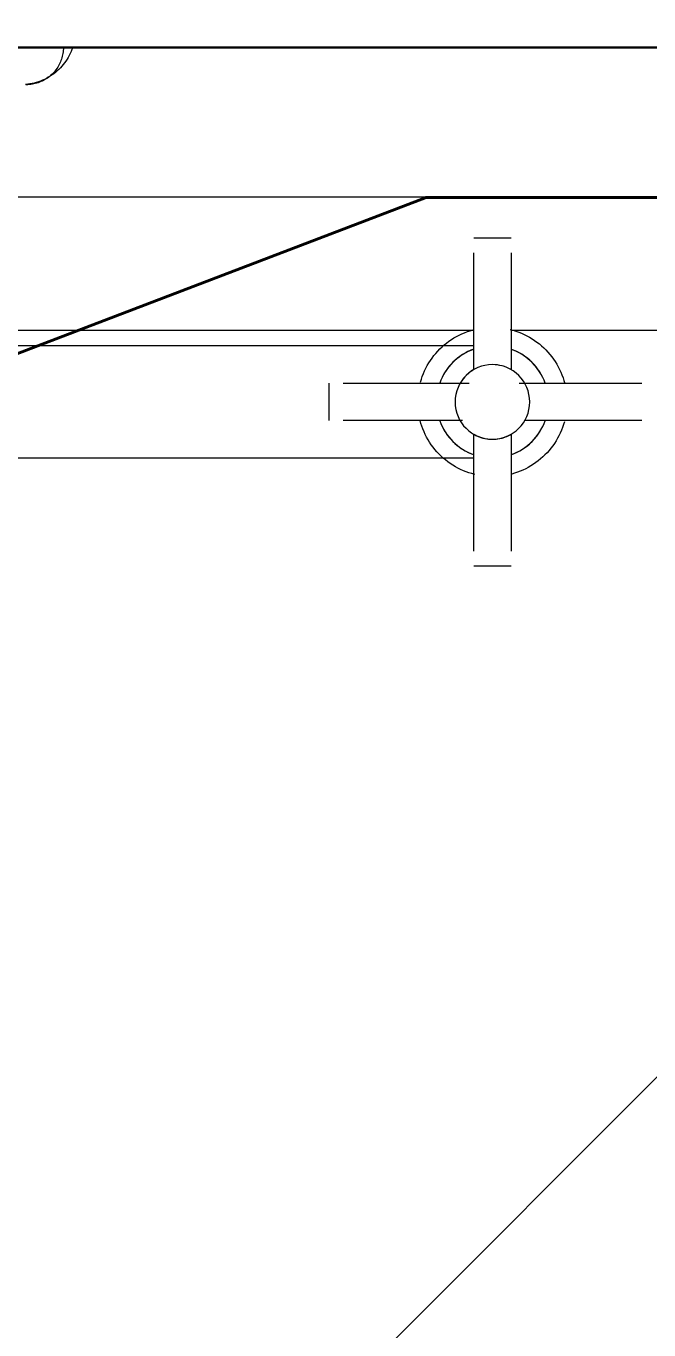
# Model space of a CAD drawing. Header units: inches. Extents: x -234 to 3525, y 0 to 2715.
# Drawn here: x 506.62 to 510.8, y 1149.41 to 1158.14 of the extents above; entities that cross this region are included whole.
import ezdxf
from ezdxf.enums import TextEntityAlignment as Align

# ---------------------------------------------------------------- set-up
doc = ezdxf.new("R2010")
doc.units = ezdxf.units.IN
doc.header["$LTSCALE"] = 10
doc.header["$MEASUREMENT"] = 0
for name, color, linetype in [('A-IDEN-VNUM', 4, 'CONTINUOUS'), ('A-WALL', 5, 'CONTINUOUS'), ('AREA-ASSIGN', 7, 'CONTINUOUS')]:
    doc.layers.add(name, color=color, linetype=linetype)
doc.layers.add('P-SANR-FIXT', color=2, linetype='CONTINUOUS', lineweight=13)
doc.styles.add('ROOMVNUMBER', font='simplex.shx', dxfattribs={"width": 0.85})

msp = doc.modelspace()

# ---------------------------------------------------------------- linework, layer by layer
at = {"layer": 'A-WALL'}
msp.add_line((444, 1158), (636, 1158), dxfattribs=at)
at = {"layer": 'AREA-ASSIGN'}
msp.add_lwpolyline([(528, 1082), (528, 1094), (636, 1094), (636, 1158), (444, 1158), (444, 1082), (446, 1082), (449, 1082), (485, 1082), (487, 1082), (489, 1082), (523, 1082), (525, 1082)], close=True, dxfattribs=at)
at = {"layer": 'P-SANR-FIXT'}
for p, q in [((506.8748, 1157.99), (506.8742, 1157.98)), ((506.875, 1158), (506.8748, 1157.99)), ((506.9375, 1158), (506.9325, 1157.9862)), ((506.8553, 1157.9026), (506.8512, 1157.8935)), ((506.859, 1157.9119), (506.8553, 1157.9026)), ((506.8623, 1157.9214), (506.859, 1157.9119)), ((506.8653, 1157.9309), (506.8623, 1157.9214)), ((506.8678, 1157.9406), (506.8653, 1157.9309)), ((506.87, 1157.9503), (506.8678, 1157.9406)), ((506.8718, 1157.9602), (506.87, 1157.9503)), ((506.8732, 1157.9701), (506.8718, 1157.9602)), ((506.8742, 1157.98), (506.8732, 1157.9701)), ((506.8917, 1157.9084), (506.8831, 1157.8965)), ((506.8998, 1157.9207), (506.8917, 1157.9084)), ((506.9074, 1157.9332), (506.8998, 1157.9207)), ((506.9144, 1157.9461), (506.9074, 1157.9332)), ((506.921, 1157.9592), (506.9144, 1157.9461)), ((506.9271, 1157.9726), (506.921, 1157.9592)), ((506.9325, 1157.9862), (506.9271, 1157.9726)), ((506.7989, 1157.8155), (506.7867, 1157.8073)), ((506.7992, 1157.8207), (506.7919, 1157.8138)), ((506.8108, 1157.8241), (506.7989, 1157.8155)), ((506.8062, 1157.8278), (506.7992, 1157.8207)), ((506.813, 1157.8352), (506.8062, 1157.8278)), ((506.8223, 1157.8331), (506.8108, 1157.8241)), ((506.8194, 1157.8428), (506.813, 1157.8352)), ((506.8255, 1157.8507), (506.8194, 1157.8428)), ((506.8335, 1157.8427), (506.8223, 1157.8331)), ((506.8313, 1157.8588), (506.8255, 1157.8507)), ((506.8368, 1157.8672), (506.8313, 1157.8588)), ((506.8442, 1157.8526), (506.8335, 1157.8427)), ((506.842, 1157.8758), (506.8368, 1157.8672)), ((506.8467, 1157.8846), (506.842, 1157.8758)), ((506.8546, 1157.863), (506.8442, 1157.8526)), ((506.8512, 1157.8935), (506.8467, 1157.8846)), ((506.8645, 1157.8738), (506.8546, 1157.863)), ((506.874, 1157.885), (506.8645, 1157.8738)), ((506.8831, 1157.8965), (506.874, 1157.885)), ((506.6361, 1157.7529), (506.6215, 1157.7514)), ((506.625, 1157.75), (506.6243, 1157.75)), ((506.6277, 1157.75), (506.625, 1157.75)), ((506.6377, 1157.7503), (506.6277, 1157.75)), ((506.6506, 1157.7551), (506.6361, 1157.7529)), ((506.6477, 1157.751), (506.6377, 1157.7503)), ((506.6576, 1157.7521), (506.6477, 1157.751)), ((506.665, 1157.7578), (506.6506, 1157.7551)), ((506.6675, 1157.7536), (506.6576, 1157.7521)), ((506.6793, 1157.7611), (506.665, 1157.7578)), ((506.6773, 1157.7555), (506.6675, 1157.7536)), ((506.687, 1157.7578), (506.6773, 1157.7555)), ((506.6935, 1157.765), (506.6793, 1157.7611)), ((506.6967, 1157.7605), (506.687, 1157.7578)), ((506.7075, 1157.7694), (506.6935, 1157.765)), ((506.7062, 1157.7636), (506.6967, 1157.7605)), ((506.7156, 1157.767), (506.7062, 1157.7636)), ((506.7213, 1157.7744), (506.7075, 1157.7694)), ((506.7248, 1157.7708), (506.7156, 1157.767)), ((506.7349, 1157.7799), (506.7213, 1157.7744)), ((506.7339, 1157.775), (506.7248, 1157.7708)), ((506.7428, 1157.7795), (506.7339, 1157.775)), ((506.7482, 1157.786), (506.7349, 1157.7799)), ((506.7516, 1157.7844), (506.7428, 1157.7795)), ((506.7613, 1157.7926), (506.7482, 1157.786)), ((506.7601, 1157.7896), (506.7516, 1157.7844)), ((506.7684, 1157.7952), (506.7601, 1157.7896)), ((506.7741, 1157.7997), (506.7613, 1157.7926)), ((506.7765, 1157.8011), (506.7684, 1157.7952)), ((506.7867, 1157.8073), (506.7741, 1157.7997)), ((506.7843, 1157.8073), (506.7765, 1157.8011)), ((506.7919, 1157.8138), (506.7843, 1157.8073)), ((506.2268, 1157), (516.75, 1157)), ((509.875, 1156.7222), (509.625, 1156.7222)), ((509.625, 1156.625), (509.625, 1156.625)), ((509.625, 1155.8415), (509.625, 1156.625)), ((509.875, 1156.625), (509.875, 1156.625)), ((509.875, 1156.625), (509.875, 1155.8415)), ((509.625, 1156.1034), (506.2195, 1156.1034)), ((509.625, 1156.1034), (506.2195, 1156.1034)), ((515.8534, 1156.1034), (506.8107, 1147.0607)), ((506.8107, 1147.0607), (515.8534, 1156.1034)), ((509.5096, 1156.0634), (509.5273, 1156.0727)), ((509.5273, 1156.0727), (509.5454, 1156.0812)), ((509.5454, 1156.0812), (509.5638, 1156.089)), ((509.5638, 1156.089), (509.5825, 1156.0961)), ((509.5825, 1156.0961), (509.6015, 1156.1024)), ((509.6015, 1156.1024), (509.6207, 1156.108)), ((509.8689, 1156.1107), (509.8882, 1156.1055)), ((515.8534, 1156.1034), (509.875, 1156.1034)), ((515.8534, 1156.1034), (509.875, 1156.1034)), ((509.8882, 1156.1055), (509.9073, 1156.0996)), ((509.9073, 1156.0996), (509.9261, 1156.0929)), ((509.9261, 1156.0929), (509.9447, 1156.0855)), ((509.9447, 1156.0855), (509.963, 1156.0774)), ((509.963, 1156.0774), (509.9809, 1156.0685)), ((509.9809, 1156.0685), (509.9984, 1156.0589)), ((509.625, 1156), (506.055, 1156)), ((509.3978, 1155.9799), (509.4123, 1155.9937)), ((509.4123, 1155.9937), (509.4273, 1156.0069)), ((509.4273, 1156.0069), (509.4428, 1156.0195)), ((509.4428, 1156.0195), (509.4588, 1156.0315)), ((509.4588, 1156.0315), (509.4753, 1156.0428)), ((509.4753, 1156.0428), (509.4922, 1156.0534)), ((509.4922, 1156.0534), (509.5096, 1156.0634)), ((509.9984, 1156.0589), (510.0156, 1156.0486)), ((510.0156, 1156.0486), (510.0323, 1156.0377)), ((510.0323, 1156.0377), (510.0486, 1156.026)), ((510.0486, 1156.026), (510.0644, 1156.0138)), ((510.0644, 1156.0138), (510.0797, 1156.0009)), ((510.0797, 1156.0009), (510.0945, 1155.9874)), ((510.0945, 1155.9874), (510.1087, 1155.9734)), ((509.3235, 1155.886), (509.3343, 1155.9028)), ((509.3343, 1155.9028), (509.3458, 1155.9193)), ((509.3458, 1155.9193), (509.3578, 1155.9352)), ((509.3578, 1155.9352), (509.3706, 1155.9506)), ((509.3706, 1155.9506), (509.3839, 1155.9655)), ((509.3839, 1155.9655), (509.3978, 1155.9799)), ((510.1087, 1155.9734), (510.1223, 1155.9587)), ((510.1223, 1155.9587), (510.1354, 1155.9436)), ((510.1354, 1155.9436), (510.1478, 1155.9279)), ((510.1478, 1155.9279), (510.1596, 1155.9118)), ((510.1596, 1155.9118), (510.1707, 1155.8952)), ((510.1707, 1155.8952), (510.1812, 1155.8781)), ((509.2802, 1155.7961), (509.2874, 1155.8147)), ((509.2874, 1155.8147), (509.2954, 1155.8331)), ((509.2954, 1155.8331), (509.304, 1155.8511)), ((509.304, 1155.8511), (509.3134, 1155.8687)), ((509.3134, 1155.8687), (509.3235, 1155.886)), ((510.1812, 1155.8781), (510.191, 1155.8607)), ((510.191, 1155.8607), (510.2001, 1155.8428)), ((510.2001, 1155.8428), (510.2084, 1155.8247)), ((510.2084, 1155.8247), (510.216, 1155.8062)), ((510.216, 1155.8062), (510.2229, 1155.7874)), ((508.6528, 1155.75), (508.6528, 1155.5)), ((508.75, 1155.75), (509.5944, 1155.75)), ((508.75, 1155.75), (508.75, 1155.75)), ((509.268, 1155.758), (509.2737, 1155.7771)), ((509.2737, 1155.7771), (509.2802, 1155.7961)), ((509.9296, 1155.75), (510.75, 1155.75)), ((510.2229, 1155.7874), (510.229, 1155.7684)), ((510.229, 1155.7684), (510.2344, 1155.7491)), ((510.75, 1155.75), (510.75, 1155.75)), ((508.75, 1155.5), (508.75, 1155.5)), ((509.5498, 1155.5), (508.75, 1155.5)), ((509.271, 1155.4816), (509.2656, 1155.5009)), ((509.2771, 1155.4626), (509.271, 1155.4816)), ((509.284, 1155.4438), (509.2771, 1155.4626)), ((510.75, 1155.5), (509.9686, 1155.5)), ((510.2263, 1155.4728), (510.2198, 1155.4539)), ((510.232, 1155.492), (510.2263, 1155.4728)), ((510.75, 1155.5), (510.75, 1155.5)), ((509.2916, 1155.4253), (509.284, 1155.4438)), ((509.3, 1155.4072), (509.2916, 1155.4253)), ((509.309, 1155.3893), (509.3, 1155.4072)), ((509.3188, 1155.3719), (509.309, 1155.3893)), ((509.3293, 1155.3548), (509.3188, 1155.3719)), ((509.625, 1154.625), (509.625, 1155.4085)), ((509.875, 1155.4085), (509.875, 1154.625)), ((510.1866, 1155.3813), (510.1765, 1155.364)), ((510.196, 1155.3989), (510.1866, 1155.3813)), ((510.2046, 1155.4169), (510.196, 1155.3989)), ((510.2126, 1155.4353), (510.2046, 1155.4169)), ((510.2198, 1155.4539), (510.2126, 1155.4353)), ((509.3404, 1155.3382), (509.3293, 1155.3548)), ((509.3522, 1155.3221), (509.3404, 1155.3382)), ((509.3646, 1155.3064), (509.3522, 1155.3221)), ((509.3777, 1155.2913), (509.3646, 1155.3064)), ((509.3913, 1155.2766), (509.3777, 1155.2913)), ((510.1161, 1155.2845), (510.1022, 1155.2701)), ((510.1294, 1155.2994), (510.1161, 1155.2845)), ((510.1422, 1155.3148), (510.1294, 1155.2994)), ((510.1542, 1155.3307), (510.1422, 1155.3148)), ((510.1657, 1155.3472), (510.1542, 1155.3307)), ((510.1765, 1155.364), (510.1657, 1155.3472)), ((506.055, 1155.25), (509.625, 1155.25)), ((509.4055, 1155.2626), (509.3913, 1155.2766)), ((509.4203, 1155.2491), (509.4055, 1155.2626)), ((509.4356, 1155.2362), (509.4203, 1155.2491)), ((509.4514, 1155.224), (509.4356, 1155.2362)), ((509.4677, 1155.2123), (509.4514, 1155.224)), ((509.4844, 1155.2014), (509.4677, 1155.2123)), ((509.5016, 1155.1911), (509.4844, 1155.2014)), ((510.0078, 1155.1966), (509.9904, 1155.1866)), ((510.0247, 1155.2072), (510.0078, 1155.1966)), ((510.0412, 1155.2185), (510.0247, 1155.2072)), ((510.0572, 1155.2305), (510.0412, 1155.2185)), ((510.0727, 1155.2431), (510.0572, 1155.2305)), ((510.0877, 1155.2563), (510.0727, 1155.2431)), ((510.1022, 1155.2701), (510.0877, 1155.2563)), ((509.5191, 1155.1815), (509.5016, 1155.1911)), ((509.537, 1155.1726), (509.5191, 1155.1815)), ((509.5553, 1155.1645), (509.537, 1155.1726)), ((509.5739, 1155.1571), (509.5553, 1155.1645)), ((509.5927, 1155.1504), (509.5739, 1155.1571)), ((509.6118, 1155.1445), (509.5927, 1155.1504)), ((509.6311, 1155.1393), (509.6118, 1155.1445)), ((509.8985, 1155.1476), (509.8793, 1155.142)), ((509.9175, 1155.1539), (509.8985, 1155.1476)), ((509.9362, 1155.161), (509.9175, 1155.1539)), ((509.9546, 1155.1688), (509.9362, 1155.161)), ((509.9727, 1155.1773), (509.9546, 1155.1688)), ((509.9904, 1155.1866), (509.9727, 1155.1773)), ((509.625, 1154.625), (509.625, 1154.625)), ((509.875, 1154.625), (509.875, 1154.625)), ((509.625, 1154.5278), (509.875, 1154.5278))]:
    msp.add_line(p, q, dxfattribs=at)
for radius, start, end in [(0.375, 109.55024, 160.40073), (0.375, 110.00709, 154.28571), (0.375, 19.56659, 70.41707), (0.375, 25.71429, 69.99649), (0.375, 25.71429, 69.99649), (0.375, 30, 60), (0.25, 0, 180), (0.25, 120, 145.35898), (0.25, 120, 144), (0.25, 180, 0), (0.375, 199.59927, 250.44976), (0.375, 205.71429, 249.99291), (0.375, 289.58293, 340.43341), (0.375, 290.00351, 334.28571), (0.375, 290.00351, 334.28571), (0.25, 240, 300), (0.375, 300, 330)]:
    msp.add_arc((509.75, 1155.625), radius, start, end, dxfattribs=at)
for points in [[(509.875, 1155.8415), (509.8379, 1155.863), (509.7947, 1155.8748), (509.7511, 1155.875)], [(509.625, 1155.4085), (509.6634, 1155.3863), (509.7516, 1155.3633), (509.8379, 1155.387), (509.875, 1155.4085)]]:
    msp.add_open_spline(points, degree=3, dxfattribs=at)

# ---------------------------------------------------------------- texts
at = {"layer": 'A-IDEN-VNUM', "style": 'ROOMVNUMBER', "width": 0.85}
msp.add_text('212', height=31.5, rotation=90, dxfattribs=at).set_placement((519.0549, 1127.1606), align=Align.MIDDLE_CENTER)

doc.saveas('drawing.dxf')
